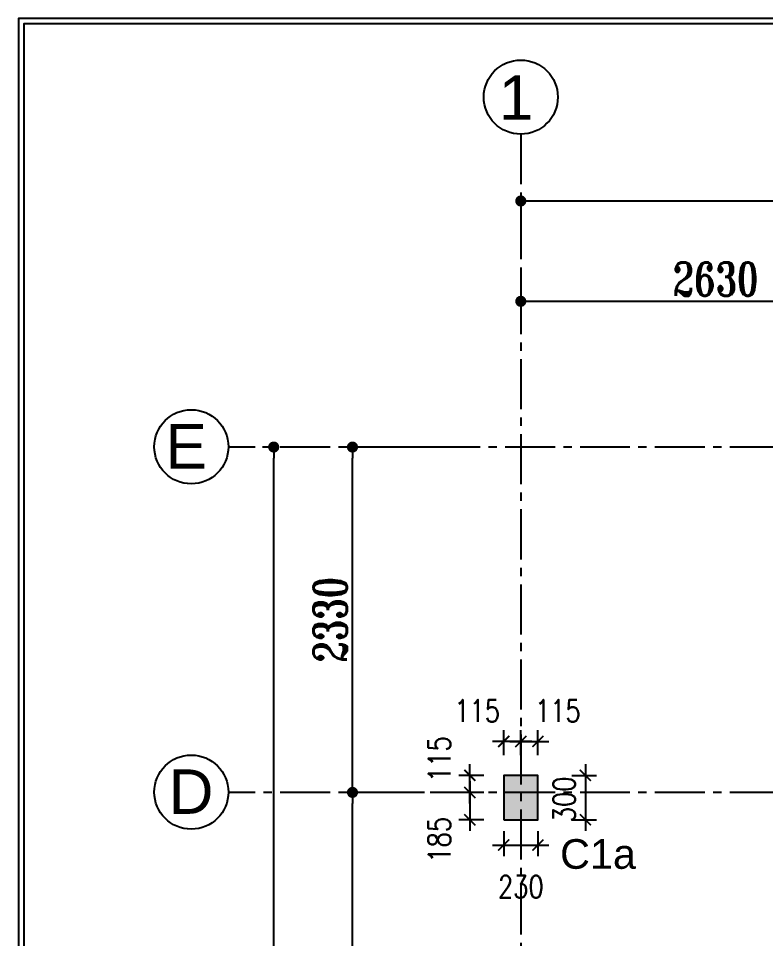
# Model space of a CAD drawing. Header units: millimetres. Extents: x 12977220 to 13113408, y -169657 to -55898.
# Drawn here: x 13055399 to 13060444, y -102467 to -96258 of the extents above; entities that cross this region are included whole.
import ezdxf

# ---------------------------------------------------------------- set-up
doc = ezdxf.new("R2010")
doc.units = ezdxf.units.MM
doc.header["$LTSCALE"] = 3
doc.header["$PDMODE"] = 66
doc.linetypes.add('CENTER', pattern=[2, 1.25, -0.25, 0.25, -0.25])
doc.linetypes.add('CENTER2', pattern=[1.125, 0.75, -0.125, 0.125, -0.125])
for name, color, linetype in [('COLUMN NEW', 112, 'Continuous'), ('FOOTING', 60, 'Continuous'), ('GRID', 8, 'CENTER'), ('GRIDNAME', 83, 'Continuous'), ('TITLE', 13, 'Continuous'), ('WALL', 7, 'Continuous')]:
    doc.layers.add(name, color=color, linetype=linetype)
doc.styles.add('ariel', font='ARIAL.TTF')
doc.styles.add('ROMANS', font='romans.shx', dxfattribs={"width": 0.8})
doc.styles.add('ROMANT', font='romant.shx', dxfattribs={"width": 0.75})
doc.dimstyles.new('Dim 150-1', dxfattribs={"dimtxt": 2.5, "dimasz": 1.25, "dimexe": 1.25, "dimexo": 1.25, "dimtad": 1, "dimdec": 0, "dimdsep": 46, "dimtxsty": 'ROMANS', "dimblk1": 'ARCHTICK', "dimblk2": 'ARCHTICK', "dimsah": 1, "dimcen": 3.125, "dimdle": 1.25, "dimclrd": 9, "dimclre": 9, "dimclrt": 123, "dimadec": 0, "dimazin": 0, "dimtfac": 1, "dimtdec": 0, "dimtmove": 2, "dimatfit": 2, "dimldrblk": 'DOT', "dimfxl": 100, "dimarcsym": 0})
doc.dimstyles.new('DIM$0', dxfattribs={"dimtxt": 3, "dimasz": 1, "dimexe": 1, "dimexo": 1, "dimgap": 0.5, "dimtad": 1, "dimdec": 0, "dimdsep": 46, "dimtxsty": 'ROMANT', "dimblk": 'DOT', "dimcen": 2, "dimdle": 1, "dimclrd": 9, "dimclre": 9, "dimclrt": 123, "dimadec": 0, "dimazin": 0, "dimtfac": 1, "dimtdec": 0, "dimtmove": 2, "dimatfit": 2, "dimfxl": 1, "dimarcsym": 0})

# ---------------------------------------------------------------- blocks, each defined once
blk = doc.blocks.new('C1 NEW')
at = {"layer": 'COLUMN NEW', "ltscale": 0.15}
for points in [[(115, 150), (-115, 150), (0, 0)], [(0, 0), (-115, 150), (-115, -150)], [(115, 150), (0, 0), (115, -150)], [(0, 0), (-115, -150), (115, -150)]]:
    blk.add_hatch(color=6, dxfattribs=at).paths.add_polyline_path(points)
at = {"layer": 'COLUMN NEW', "color": 6, "ltscale": 0.15}
blk.add_lwpolyline([(-115, -150), (115, -150), (115, 150), (-115, 150)], close=True, dxfattribs=at)
blk = doc.blocks.new('_Dot')
at = {"color": 0, "linetype": 'ByBlock', "lineweight": -2}
blk.add_line((-0.5, 0), (-1, 0), dxfattribs=at)
at = {"color": 0, "linetype": 'ByBlock', "const_width": 0.5}
blk.add_lwpolyline([(-0.25, 0, 1), (0.25, 0, 1)], format="xyb", close=True, dxfattribs=at)
blk = doc.blocks.new('*D337')
at = {"layer": 'Defpoints', "color": 0, "linetype": 'ByBlock', "ltscale": 500, "transparency": 16777216}
for p in [(13058790.8, -97436.2), (13070380.8, -97436.2), (13070380.8, -97490.2)]:
    blk.add_point(p, dxfattribs=at)
at = {"layer": 'FOOTING', "color": 9, "linetype": 'ByBlock', "lineweight": -2, "ltscale": 500, "transparency": 16777216}
for p, q in [((13058790.8, -97511.2), (13058790.8, -97565.2)), ((13058865.8, -97490.2), (13070305.8, -97490.2)), ((13070380.8, -97511.2), (13070380.8, -97565.2))]:
    blk.add_line(p, q, dxfattribs=at)
at = {"layer": 'FOOTING', "color": 9, "linetype": 'ByBlock', "lineweight": -2, "ltscale": 500, "transparency": 16777216, "xscale": 75, "yscale": 75, "zscale": 75, "rotation": 180}
blk.add_blockref('_Dot', (13058790.8, -97490.2), dxfattribs=at)
at = {"layer": 'FOOTING', "color": 9, "linetype": 'ByBlock', "lineweight": -2, "ltscale": 500, "transparency": 16777216, "xscale": 75, "yscale": 75, "zscale": 75}
blk.add_blockref('_Dot', (13070380.8, -97490.2), dxfattribs=at)
at = {"layer": 'FOOTING', "color": 6, "linetype": 'ByBlock', "ltscale": 500, "transparency": 16777216, "insert": (13064585.8, -97340.2), "char_height": 225, "attachment_point": 5, "style": 'ROMANT'}
blk.add_mtext('11590', dxfattribs=at)
blk = doc.blocks.new('*D338')
at = {"layer": 'Defpoints', "color": 0, "linetype": 'ByBlock', "ltscale": 500, "transparency": 16777216}
for p in [(13058790.8, -97911.6), (13061420.8, -98167.1), (13061420.8, -98422.2)]:
    blk.add_point(p, dxfattribs=at)
at = {"layer": 'FOOTING', "color": 9, "linetype": 'ByBlock', "lineweight": -2, "ltscale": 500, "transparency": 16777216}
for p, q in [((13058790.8, -97986.6), (13058790.8, -98242.1)), ((13061420.8, -98347.2), (13061420.8, -98092.1)), ((13058865.8, -98167.1), (13061345.8, -98167.1))]:
    blk.add_line(p, q, dxfattribs=at)
at = {"layer": 'FOOTING', "color": 9, "linetype": 'ByBlock', "lineweight": -2, "ltscale": 500, "transparency": 16777216, "xscale": 75, "yscale": 75, "zscale": 75, "rotation": 180}
blk.add_blockref('_Dot', (13058790.8, -98167.1), dxfattribs=at)
at = {"layer": 'FOOTING', "color": 9, "linetype": 'ByBlock', "lineweight": -2, "ltscale": 500, "transparency": 16777216, "xscale": 75, "yscale": 75, "zscale": 75}
blk.add_blockref('_Dot', (13061420.8, -98167.1), dxfattribs=at)
at = {"layer": 'FOOTING', "color": 6, "linetype": 'ByBlock', "ltscale": 500, "transparency": 16777216, "insert": (13060105.8, -98017.1), "char_height": 225, "attachment_point": 5, "style": 'ROMANT'}
blk.add_mtext('2630', dxfattribs=at)
blk = doc.blocks.new('*D345')
at = {"layer": 'Defpoints', "color": 0, "linetype": 'ByBlock', "ltscale": 500, "transparency": 16777216}
for p in [(13057122.5, -99150.5), (13057159.5, -99150.5), (13057159.5, -115963.7)]:
    blk.add_point(p, dxfattribs=at)
at = {"layer": 'FOOTING', "color": 9, "linetype": 'ByBlock', "lineweight": -2, "ltscale": 500, "transparency": 16777216}
for p, q in [((13057084.5, -99150.5), (13057047.5, -99150.5)), ((13057122.5, -115888.7), (13057122.5, -99225.5)), ((13057084.5, -115963.7), (13057047.5, -115963.7))]:
    blk.add_line(p, q, dxfattribs=at)
at = {"layer": 'FOOTING', "color": 9, "linetype": 'ByBlock', "lineweight": -2, "ltscale": 500, "transparency": 16777216, "xscale": 75, "yscale": 75, "zscale": 75}
for p, rotation in [((13057122.5, -99150.5), 90), ((13057122.5, -115963.7), 270)]:
    blk.add_blockref('_Dot', p, dxfattribs=dict(at, rotation=rotation))
at = {"layer": 'FOOTING', "color": 6, "linetype": 'ByBlock', "ltscale": 500, "transparency": 16777216, "insert": (13056972.5, -107557.1), "char_height": 225, "attachment_point": 5, "rotation": 90, "style": 'ROMANT'}
blk.add_mtext('16813', dxfattribs=at)
blk = doc.blocks.new('*D348')
at = {"layer": 'Defpoints', "color": 0, "linetype": 'ByBlock', "ltscale": 500, "transparency": 16777216}
for p in [(13057654.4, -101480.5), (13058215.7, -101480.5), (13058215.7, -106095.5)]:
    blk.add_point(p, dxfattribs=at)
at = {"layer": 'FOOTING', "color": 9, "linetype": 'ByBlock', "lineweight": -2, "ltscale": 500, "transparency": 16777216}
for p, q in [((13058140.7, -101480.5), (13057579.4, -101480.5)), ((13057654.4, -106020.5), (13057654.4, -101555.5)), ((13058140.7, -106095.5), (13057579.4, -106095.5))]:
    blk.add_line(p, q, dxfattribs=at)
at = {"layer": 'FOOTING', "color": 9, "linetype": 'ByBlock', "lineweight": -2, "ltscale": 500, "transparency": 16777216, "xscale": 75, "yscale": 75, "zscale": 75}
for p, rotation in [((13057654.4, -101480.5), 90), ((13057654.4, -106095.5), 270)]:
    blk.add_blockref('_Dot', p, dxfattribs=dict(at, rotation=rotation))
at = {"layer": 'FOOTING', "color": 6, "linetype": 'ByBlock', "ltscale": 500, "transparency": 16777216, "insert": (13057504.4, -103788), "char_height": 225, "attachment_point": 5, "rotation": 90, "style": 'ROMANT'}
blk.add_mtext('4615', dxfattribs=at)
blk = doc.blocks.new('*D349')
at = {"layer": 'Defpoints', "color": 0, "linetype": 'ByBlock', "ltscale": 500, "transparency": 16777216}
for p in [(13057654.4, -99150.5), (13058341.4, -99150.5), (13058215.7, -101480.5)]:
    blk.add_point(p, dxfattribs=at)
at = {"layer": 'FOOTING', "color": 9, "linetype": 'ByBlock', "lineweight": -2, "ltscale": 500, "transparency": 16777216}
for p, q in [((13058266.4, -99150.5), (13057579.4, -99150.5)), ((13057654.4, -101405.5), (13057654.4, -99225.5)), ((13058140.7, -101480.5), (13057579.4, -101480.5))]:
    blk.add_line(p, q, dxfattribs=at)
at = {"layer": 'FOOTING', "color": 9, "linetype": 'ByBlock', "lineweight": -2, "ltscale": 500, "transparency": 16777216, "xscale": 75, "yscale": 75, "zscale": 75}
for p, rotation in [((13057654.4, -99150.5), 90), ((13057654.4, -101480.5), 270)]:
    blk.add_blockref('_Dot', p, dxfattribs=dict(at, rotation=rotation))
at = {"layer": 'FOOTING', "color": 6, "linetype": 'ByBlock', "ltscale": 500, "transparency": 16777216, "insert": (13057504.4, -100315.5), "char_height": 225, "attachment_point": 5, "rotation": 90, "style": 'ROMANT'}
blk.add_mtext('2330', dxfattribs=at)
blk = doc.blocks.new('_ARCHTICK')
at = {"color": 0, "linetype": 'ByBlock', "const_width": 0.15}
blk.add_lwpolyline([(-0.5, -0.5), (0.5, 0.5)], dxfattribs=at)
blk = doc.blocks.new('*D355')
at = {"layer": 'Defpoints', "color": 0, "linetype": 'ByBlock', "ltscale": 500, "transparency": 16777216}
for p in [(13058675.8, -101480.5), (13058446.7, -101665.5), (13058675.8, -101665.5)]:
    blk.add_point(p, dxfattribs=at)
at = {"layer": 'WALL', "color": 9, "lineweight": -2, "ltscale": 500, "transparency": 16777216}
blk.add_line((13058446.7, -101405.5), (13058446.7, -101740.5), dxfattribs=at)
at = {"layer": 'WALL', "color": 9, "linetype": 'ByBlock', "lineweight": -2, "ltscale": 500, "transparency": 16777216}
for p, q in [((13058540.5, -101480.5), (13058371.7, -101480.5)), ((13058540.5, -101665.5), (13058371.7, -101665.5))]:
    blk.add_line(p, q, dxfattribs=at)
at = {"layer": 'WALL', "color": 9, "linetype": 'ByBlock', "lineweight": -2, "ltscale": 500, "transparency": 16777216, "xscale": 75, "yscale": 75, "zscale": 75}
for p, rotation in [((13058446.7, -101480.5), 90), ((13058446.7, -101665.5), 270)]:
    blk.add_blockref('_ARCHTICK', p, dxfattribs=dict(at, rotation=rotation))
at = {"layer": 'WALL', "color": 6, "linetype": 'ByBlock', "ltscale": 500, "transparency": 16777216, "insert": (13058240.5, -101800.4), "char_height": 150, "attachment_point": 5, "rotation": 90, "style": 'ROMANS'}
blk.add_mtext('185', dxfattribs=at)
blk = doc.blocks.new('*D356')
at = {"layer": 'Defpoints', "color": 0, "linetype": 'ByBlock', "ltscale": 500, "transparency": 16777216}
for p in [(13058446.7, -101365.5), (13058675.8, -101365.5), (13058675.8, -101480.5)]:
    blk.add_point(p, dxfattribs=at)
at = {"layer": 'WALL', "color": 9, "lineweight": -2, "ltscale": 500, "transparency": 16777216}
blk.add_line((13058446.7, -101555.5), (13058446.7, -101290.5), dxfattribs=at)
at = {"layer": 'WALL', "color": 9, "linetype": 'ByBlock', "lineweight": -2, "ltscale": 500, "transparency": 16777216}
for p, q in [((13058540.5, -101365.5), (13058371.7, -101365.5)), ((13058540.5, -101480.5), (13058371.7, -101480.5))]:
    blk.add_line(p, q, dxfattribs=at)
at = {"layer": 'WALL', "color": 9, "linetype": 'ByBlock', "lineweight": -2, "ltscale": 500, "transparency": 16777216, "xscale": 75, "yscale": 75, "zscale": 75}
for p, rotation in [((13058446.7, -101365.5), 90), ((13058446.7, -101480.5), 270)]:
    blk.add_blockref('_ARCHTICK', p, dxfattribs=dict(at, rotation=rotation))
at = {"layer": 'WALL', "color": 6, "linetype": 'ByBlock', "ltscale": 500, "transparency": 16777216, "insert": (13058240.5, -101255.9), "char_height": 150, "attachment_point": 5, "rotation": 90, "style": 'ROMANS'}
blk.add_mtext('115', dxfattribs=at)
blk = doc.blocks.new('*D387')
at = {"layer": 'Defpoints', "color": 0, "linetype": 'ByBlock', "ltscale": 500, "transparency": 16777216}
for p in [(13058905.8, -101136.4), (13058790.8, -101365.5), (13058905.8, -101365.5)]:
    blk.add_point(p, dxfattribs=at)
at = {"layer": 'WALL', "color": 9, "linetype": 'ByBlock', "lineweight": -2, "ltscale": 500, "transparency": 16777216}
for p, q in [((13058790.8, -101230.2), (13058790.8, -101061.4)), ((13058905.8, -101230.2), (13058905.8, -101061.4))]:
    blk.add_line(p, q, dxfattribs=at)
at = {"layer": 'WALL', "color": 9, "lineweight": -2, "ltscale": 500, "transparency": 16777216}
blk.add_line((13058715.8, -101136.4), (13058980.8, -101136.4), dxfattribs=at)
at = {"layer": 'WALL', "color": 9, "linetype": 'ByBlock', "lineweight": -2, "ltscale": 500, "transparency": 16777216, "xscale": 75, "yscale": 75, "zscale": 75, "rotation": 180}
blk.add_blockref('_ARCHTICK', (13058790.8, -101136.4), dxfattribs=at)
at = {"layer": 'WALL', "color": 9, "linetype": 'ByBlock', "lineweight": -2, "ltscale": 500, "transparency": 16777216, "xscale": 75, "yscale": 75, "zscale": 75}
blk.add_blockref('_ARCHTICK', (13058905.8, -101136.4), dxfattribs=at)
at = {"layer": 'WALL', "color": 6, "linetype": 'ByBlock', "ltscale": 500, "transparency": 16777216, "insert": (13059040.7, -100930.2), "char_height": 150, "attachment_point": 5, "style": 'ROMANS'}
blk.add_mtext('115', dxfattribs=at)
blk = doc.blocks.new('*D388')
at = {"layer": 'Defpoints', "color": 0, "linetype": 'ByBlock', "ltscale": 500, "transparency": 16777216}
for p in [(13058675.8, -101136.4), (13058675.8, -101365.5), (13058790.8, -101365.5)]:
    blk.add_point(p, dxfattribs=at)
at = {"layer": 'WALL', "color": 9, "linetype": 'ByBlock', "lineweight": -2, "ltscale": 500, "transparency": 16777216}
for p, q in [((13058675.8, -101230.2), (13058675.8, -101061.4)), ((13058790.8, -101230.2), (13058790.8, -101061.4))]:
    blk.add_line(p, q, dxfattribs=at)
at = {"layer": 'WALL', "color": 9, "lineweight": -2, "ltscale": 500, "transparency": 16777216}
blk.add_line((13058865.8, -101136.4), (13058600.8, -101136.4), dxfattribs=at)
at = {"layer": 'WALL', "color": 9, "linetype": 'ByBlock', "lineweight": -2, "ltscale": 500, "transparency": 16777216, "xscale": 75, "yscale": 75, "zscale": 75, "rotation": 180}
blk.add_blockref('_ARCHTICK', (13058675.8, -101136.4), dxfattribs=at)
at = {"layer": 'WALL', "color": 9, "linetype": 'ByBlock', "lineweight": -2, "ltscale": 500, "transparency": 16777216, "xscale": 75, "yscale": 75, "zscale": 75}
blk.add_blockref('_ARCHTICK', (13058790.8, -101136.4), dxfattribs=at)
at = {"layer": 'WALL', "color": 6, "linetype": 'ByBlock', "ltscale": 500, "transparency": 16777216, "insert": (13058496.2, -100930.2), "char_height": 150, "attachment_point": 5, "style": 'ROMANS'}
blk.add_mtext('115', dxfattribs=at)
blk = doc.blocks.new('*D417')
at = {"layer": 'Defpoints', "color": 0, "linetype": 'ByBlock', "ltscale": 500, "transparency": 16777216}
for p in [(13059060.3, -101365.5), (13058905.8, -101665.5), (13059226.9, -101665.5)]:
    blk.add_point(p, dxfattribs=at)
at = {"layer": 'WALL', "color": 9, "lineweight": -2, "ltscale": 500, "transparency": 16777216}
blk.add_line((13059226.9, -101290.5), (13059226.9, -101740.5), dxfattribs=at)
at = {"layer": 'WALL', "color": 9, "linetype": 'ByBlock', "lineweight": -2, "ltscale": 500, "transparency": 16777216}
for p, q in [((13059135.3, -101365.5), (13059301.9, -101365.5)), ((13059133.1, -101665.5), (13059301.9, -101665.5))]:
    blk.add_line(p, q, dxfattribs=at)
at = {"layer": 'WALL', "color": 9, "linetype": 'ByBlock', "lineweight": -2, "ltscale": 500, "transparency": 16777216, "xscale": 75, "yscale": 75, "zscale": 75}
for p, rotation in [((13059226.9, -101365.5), 90), ((13059226.9, -101665.5), 270)]:
    blk.add_blockref('_ARCHTICK', p, dxfattribs=dict(at, rotation=rotation))
at = {"layer": 'WALL', "color": 6, "linetype": 'ByBlock', "ltscale": 500, "transparency": 16777216, "insert": (13059083.5, -101527.7), "char_height": 150, "attachment_point": 5, "rotation": 90, "style": 'ROMANS'}
blk.add_mtext('300', dxfattribs=at)
blk = doc.blocks.new('*D418')
at = {"layer": 'Defpoints', "color": 0, "linetype": 'ByBlock', "ltscale": 500, "transparency": 16777216}
for p in [(13058675.8, -101665.5), (13058905.8, -101665.5), (13058905.8, -101835.7)]:
    blk.add_point(p, dxfattribs=at)
at = {"layer": 'WALL', "color": 9, "linetype": 'ByBlock', "lineweight": -2, "ltscale": 500, "transparency": 16777216}
for p, q in [((13058675.8, -101742), (13058675.8, -101910.7)), ((13058905.8, -101742), (13058905.8, -101910.7))]:
    blk.add_line(p, q, dxfattribs=at)
at = {"layer": 'WALL', "color": 9, "lineweight": -2, "ltscale": 500, "transparency": 16777216}
blk.add_line((13058600.8, -101835.7), (13058980.8, -101835.7), dxfattribs=at)
at = {"layer": 'WALL', "color": 9, "linetype": 'ByBlock', "lineweight": -2, "ltscale": 500, "transparency": 16777216, "xscale": 75, "yscale": 75, "zscale": 75, "rotation": 180}
blk.add_blockref('_ARCHTICK', (13058675.8, -101835.7), dxfattribs=at)
at = {"layer": 'WALL', "color": 9, "linetype": 'ByBlock', "lineweight": -2, "ltscale": 500, "transparency": 16777216, "xscale": 75, "yscale": 75, "zscale": 75}
blk.add_blockref('_ARCHTICK', (13058905.8, -101835.7), dxfattribs=at)
at = {"layer": 'WALL', "color": 6, "linetype": 'ByBlock', "ltscale": 500, "transparency": 16777216, "insert": (13058790.8, -102117), "char_height": 150, "attachment_point": 5, "style": 'ROMANS'}
blk.add_mtext('230', dxfattribs=at)

msp = doc.modelspace()

# ---------------------------------------------------------------- linework, layer by layer
at = {"layer": 'GRID', "linetype": 'CENTER2', "ltscale": 150}
for p, q in [((13058790.8, -97039.3, 0.4), (13058790.8, -116551.3, 0.4)), ((13071171.7, -99150.5, 0.4), (13056816.3, -99150.5, 0.4)), ((13071171.7, -101480.5, 0.4), (13056816.3, -101480.5, 0.4))]:
    msp.add_line(p, q, dxfattribs=at)
at = {"layer": 'GRIDNAME'}
for centre in [(13058790.8, -96789.3, 0.4), (13056566.3, -99148.7, 0.4), (13056566.3, -101478.7, 0.4)]:
    msp.add_circle(centre, 250, dxfattribs=at)
at = {"layer": 'TITLE', "color": 7}
for points in [[(13055398.9, -126813.1), (13076787.2, -126813.1), (13076787.2, -96258.2), (13055398.9, -96258.2)], [(13055436.5, -126775.4), (13076749.6, -126775.4), (13076749.6, -96295.9), (13055436.5, -96295.9)]]:
    msp.add_lwpolyline(points, close=True, dxfattribs=at)

# ---------------------------------------------------------------- block references
at = {"layer": 'COLUMN NEW'}
msp.add_blockref('C1 NEW', (13058790.8, -101515.5, 0.4), dxfattribs=at)

# ---------------------------------------------------------------- texts
at = {"layer": 'GRIDNAME', "style": 'ariel'}
for s, p in [('1', (13058642.1, -96942.6, 0.4)), ('E', (13056392.7, -99295.3, 0.4)), ('D', (13056413.3, -101625.3, 0.4))]:
    msp.add_text(s, height=300, rotation=360, dxfattribs=at).set_placement(p)
at = {"layer": 'GRIDNAME', "color": 2, "style": 'ariel'}
msp.add_text('C1a', height=200, rotation=360, dxfattribs=at).set_placement((13059055.9, -101996, 0.4))

# ---------------------------------------------------------------- dimensions: what is measured, and where the dimension line sits
at = {"layer": 'FOOTING', "linetype": 'ByBlock', "ltscale": 500}
for base, p1, p2, picture, middle in [((13070380.8, -97490.2, 0.4), (13058790.8, -97436.2, 0.4), (13070380.8, -97436.2, 0.4), '*D337', (13064585.8, -97340.2, 0.4)), ((13061420.8, -98167.1, 0.4), (13058790.8, -97911.6, 0.4), (13061420.8, -98422.2, 0.4), '*D338', (13060105.8, -98017.1, 0.4))]:
    dim = msp.add_linear_dim(base=base, p1=p1, p2=p2, dimstyle='DIM$0', override={"dimscale": 75, "dimclrt": 6}, dxfattribs=at)
    dim.commit()
    dim.dimension.update_dxf_attribs({"geometry": picture, "text_midpoint": middle})
for base, p1, p2, picture, middle in [((13057122.5, -99150.5, 0.4), (13057159.5, -115963.7, 0.4), (13057159.5, -99150.5, 0.4), '*D345', (13056972.5, -107557.1, 0.4)), ((13057654.4, -99150.5, 0.4), (13058215.7, -101480.5, 0.4), (13058341.4, -99150.5, 0.4), '*D349', (13057504.4, -100315.5, 0.4)), ((13057654.4, -101480.5, 0.4), (13058215.7, -106095.5, 0.4), (13058215.7, -101480.5, 0.4), '*D348', (13057504.4, -103788, 0.4))]:
    dim = msp.add_linear_dim(base=base, p1=p1, p2=p2, angle=90, dimstyle='DIM$0', override={"dimscale": 75, "dimclrt": 6}, dxfattribs=at)
    dim.commit()
    dim.dimension.update_dxf_attribs({"geometry": picture, "text_midpoint": middle})
at = {"layer": 'WALL', "color": 3, "linetype": 'ByBlock', "ltscale": 500}
for base, p1, p2, angle, picture, middle in [((13058675.8, -101136.4, 0.4), (13058790.8, -101365.5, 0.4), (13058675.8, -101365.5, 0.4), 180, '*D388', (13058496.2, -100930.2, 0.4)), ((13058905.8, -101136.4, 0.4), (13058790.8, -101365.5, 0.4), (13058905.8, -101365.5, 0.4), 180, '*D387', (13059040.7, -100930.2, 0.4)), ((13058446.7, -101365.5, 0.4), (13058675.8, -101480.5, 0.4), (13058675.8, -101365.5, 0.4), 90, '*D356', (13058240.5, -101255.9, 0.4)), ((13059226.9, -101665.5, 0.4), (13059060.3, -101365.5, 0.4), (13058905.8, -101665.5, 0.4), 90, '*D417', (13059083.5, -101527.7, 0.4)), ((13058446.7, -101665.5, 0.4), (13058675.8, -101480.5, 0.4), (13058675.8, -101665.5, 0.4), 90, '*D355', (13058240.5, -101800.4, 0.4))]:
    dim = msp.add_linear_dim(base=base, p1=p1, p2=p2, angle=angle, dimstyle='Dim 150-1', override={"dimscale": 75, "dimtxt": 2, "dimasz": 1, "dimexe": 1, "dimexo": 1, "dimgap": 0.5, "dimpost": '\\X', "dimcen": 2.5, "dimdle": 1, "dimclrt": 6, "dimfxl": 1.25, "dimfxlon": 1}, dxfattribs=at)
    dim.commit()
    dim.dimension.update_dxf_attribs({"geometry": picture, "text_midpoint": middle, "dimtype": 160})
dim = msp.add_linear_dim(base=(13058905.8, -101835.7, 0.4), p1=(13058675.8, -101665.5, 0.4), p2=(13058905.8, -101665.5, 0.4), dimstyle='Dim 150-1', override={"dimscale": 75, "dimtxt": 2, "dimasz": 1, "dimexe": 1, "dimexo": 1, "dimgap": 0.5, "dimpost": '\\X', "dimcen": 2.5, "dimdle": 1, "dimclrt": 6, "dimfxl": 1.25, "dimfxlon": 1}, dxfattribs=at)
dim.commit()
dim.dimension.update_dxf_attribs({"geometry": '*D418', "text_midpoint": (13058790.8, -102117, 0.4), "dimtype": 160})

doc.saveas('drawing.dxf')
